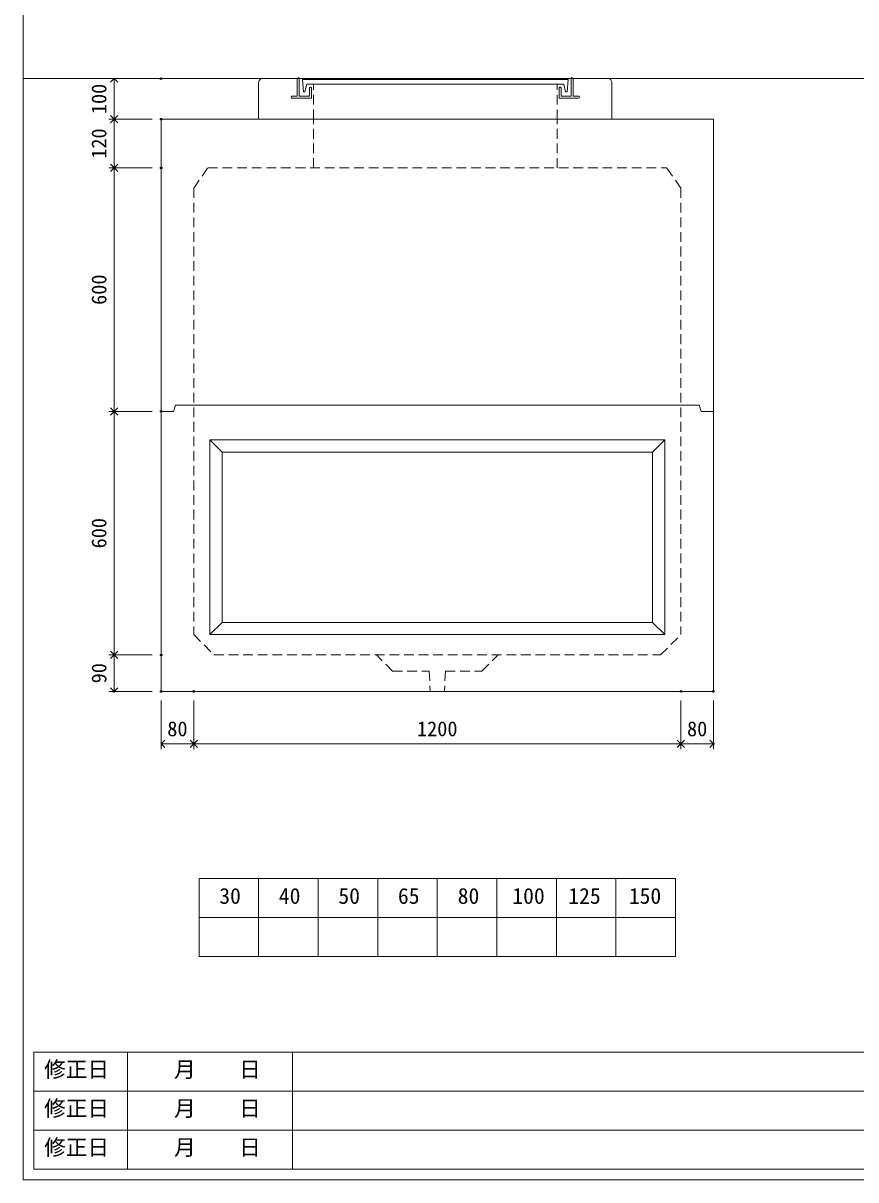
# Model space of a CAD drawing. Units: millimetres, scale not verified. Extents: x -6420 to 6420, y -3095 to 3095.
# Drawn here: x -1740 to 311, y -2605 to 245 of the extents above; entities that cross this region are included whole.
import ezdxf
from ezdxf.enums import TextEntityAlignment as Align

# ---------------------------------------------------------------- set-up
doc = ezdxf.new("R2010")
doc.units = ezdxf.units.MM
doc.header["$LTSCALE"] = 20
doc.header["$PDMODE"] = 32
doc.header["$PDSIZE"] = 4
doc.linetypes.add('DASHED1', pattern=[1.8, 1.2, -0.6])
doc.layers.add('0-1_Defpoints', color=7, linetype='Continuous')
for name, color, linetype, lineweight in [('0-2_waku', 7, 'Continuous', 18), ('0-3_gaikei', 7, 'Continuous', 18), ('0-4_kakure', 7, 'DASHED1', 5), ('0-5_sunpou', 7, 'Continuous', 5), ('0-8_uchigawa', 6, 'Continuous', 18), ('0-A_futa', 3, 'Continuous', 18), ('0-B_GL', 4, 'Continuous', 18), ('0-D_文字１', 7, 'Continuous', 18)]:
    doc.layers.add(name, color=color, linetype=linetype, lineweight=lineweight)
doc.styles.add('ＭＳ ゴシック', font='')
doc.styles.get('ＭＳ ゴシック').set_extended_font_data('MS Gothic')

# ---------------------------------------------------------------- blocks, each defined once
blk = doc.blocks.new('_Open90')
at = {"layer": '0-5_sunpou'}
blk.add_line((0, 0), (-1, 0), dxfattribs=at)
blk.add_lwpolyline([(-0.5, 0.5), (0, 0), (-0.5, -0.5)], dxfattribs=at)
blk = doc.blocks.new('D44')
at = {"layer": '0-1_Defpoints'}
for p in [(1182.41, 2640.17), (1067.22, 2540.17), (1183.24, 2540.17)]:
    blk.add_point(p, dxfattribs=at)
at = {"layer": '0-5_sunpou'}
for p, q in [((1160.41, 2640.17), (1054.22, 2640.17)), ((1067.22, 2622.17), (1067.22, 2558.17)), ((1161.24, 2540.17), (1054.22, 2540.17))]:
    blk.add_line(p, q, dxfattribs=at)
at = {"layer": '0-5_sunpou', "xscale": 18, "yscale": 18}
for p, rotation in [((1067.22, 2640.17), 90), ((1067.22, 2540.17), 270)]:
    blk.add_blockref('_Open90', p, dxfattribs=dict(at, rotation=rotation))
at = {"layer": '0-5_sunpou', "style": 'ＭＳ ゴシック'}
blk.add_text('100', height=36.66, rotation=90, dxfattribs=at).set_placement((1059.22, 2552.67), align=Align.BOTTOM_LEFT)
blk = doc.blocks.new('D45')
at = {"layer": '0-1_Defpoints'}
for p in [(1183.24, 2540.17), (1067.22, 2420.17), (1183.24, 2420.17)]:
    blk.add_point(p, dxfattribs=at)
at = {"layer": '0-5_sunpou'}
for p, q in [((1161.24, 2540.17), (1054.22, 2540.17)), ((1067.22, 2522.17), (1067.22, 2438.17)), ((1161.24, 2420.17), (1054.22, 2420.17))]:
    blk.add_line(p, q, dxfattribs=at)
at = {"layer": '0-5_sunpou', "xscale": 18, "yscale": 18}
for p, rotation in [((1067.22, 2540.17), 90), ((1067.22, 2420.17), 270)]:
    blk.add_blockref('_Open90', p, dxfattribs=dict(at, rotation=rotation))
at = {"layer": '0-5_sunpou', "style": 'ＭＳ ゴシック'}
blk.add_text('120', height=36.66, rotation=90, dxfattribs=at).set_placement((1059.22, 2442.67), align=Align.BOTTOM_LEFT)
blk = doc.blocks.new('D46')
at = {"layer": '0-1_Defpoints'}
for p in [(1183.24, 2420.17), (1067.22, 1820.17), (1183.24, 1820.17)]:
    blk.add_point(p, dxfattribs=at)
at = {"layer": '0-5_sunpou'}
for p, q in [((1161.24, 2420.17), (1054.22, 2420.17)), ((1067.22, 2402.17), (1067.22, 1838.17)), ((1161.24, 1820.17), (1054.22, 1820.17))]:
    blk.add_line(p, q, dxfattribs=at)
at = {"layer": '0-5_sunpou', "xscale": 18, "yscale": 18}
for p, rotation in [((1067.22, 2420.17), 90), ((1067.22, 1820.17), 270)]:
    blk.add_blockref('_Open90', p, dxfattribs=dict(at, rotation=rotation))
at = {"layer": '0-5_sunpou', "style": 'ＭＳ ゴシック'}
blk.add_text('600', height=36.66, rotation=90, dxfattribs=at).set_placement((1059.22, 2082.67), align=Align.BOTTOM_LEFT)
blk = doc.blocks.new('D47')
at = {"layer": '0-1_Defpoints'}
for p in [(1183.24, 1820.17), (1067.22, 1220.17), (1183.24, 1220.17)]:
    blk.add_point(p, dxfattribs=at)
at = {"layer": '0-5_sunpou'}
for p, q in [((1161.24, 1820.17), (1054.22, 1820.17)), ((1067.22, 1802.17), (1067.22, 1238.17)), ((1161.24, 1220.17), (1054.22, 1220.17))]:
    blk.add_line(p, q, dxfattribs=at)
at = {"layer": '0-5_sunpou', "xscale": 18, "yscale": 18}
for p, rotation in [((1067.22, 1820.17), 90), ((1067.22, 1220.17), 270)]:
    blk.add_blockref('_Open90', p, dxfattribs=dict(at, rotation=rotation))
at = {"layer": '0-5_sunpou', "style": 'ＭＳ ゴシック'}
blk.add_text('600', height=36.66, rotation=90, dxfattribs=at).set_placement((1059.22, 1482.67), align=Align.BOTTOM_LEFT)
blk = doc.blocks.new('D48')
at = {"layer": '0-1_Defpoints'}
for p in [(1183.24, 1220.17), (1067.22, 1130.17), (1183.24, 1130.17)]:
    blk.add_point(p, dxfattribs=at)
at = {"layer": '0-5_sunpou'}
for p, q in [((1161.24, 1220.17), (1054.22, 1220.17)), ((1067.22, 1202.17), (1067.22, 1148.17)), ((1161.24, 1130.17), (1054.22, 1130.17))]:
    blk.add_line(p, q, dxfattribs=at)
at = {"layer": '0-5_sunpou', "xscale": 18, "yscale": 18}
for p, rotation in [((1067.22, 1220.17), 90), ((1067.22, 1130.17), 270)]:
    blk.add_blockref('_Open90', p, dxfattribs=dict(at, rotation=rotation))
at = {"layer": '0-5_sunpou', "style": 'ＭＳ ゴシック'}
blk.add_text('90', height=36.66, rotation=90, dxfattribs=at).set_placement((1059.22, 1150.17), align=Align.BOTTOM_LEFT)
blk = doc.blocks.new('D49')
at = {"layer": '0-1_Defpoints'}
for p in [(1183.24, 1130.17), (1263.24, 1130.17), (1263.24, 1000.85)]:
    blk.add_point(p, dxfattribs=at)
at = {"layer": '0-5_sunpou'}
for p, q in [((1183.24, 1108.17), (1183.24, 987.85)), ((1263.24, 1108.17), (1263.24, 987.85)), ((1201.24, 1000.85), (1245.24, 1000.85))]:
    blk.add_line(p, q, dxfattribs=at)
at = {"layer": '0-5_sunpou', "xscale": 18, "yscale": 18, "rotation": 180}
blk.add_blockref('_Open90', (1183.24, 1000.85), dxfattribs=at)
at = {"layer": '0-5_sunpou', "xscale": 18, "yscale": 18}
blk.add_blockref('_Open90', (1263.24, 1000.85), dxfattribs=at)
at = {"layer": '0-5_sunpou', "style": 'ＭＳ ゴシック'}
blk.add_text('80', height=36.66, dxfattribs=at).set_placement((1198.24, 1008.85), align=Align.BOTTOM_LEFT)
blk = doc.blocks.new('D50')
at = {"layer": '0-1_Defpoints'}
for p in [(1263.24, 1130.17), (2463.24, 1130.17), (2463.24, 1000.85)]:
    blk.add_point(p, dxfattribs=at)
at = {"layer": '0-5_sunpou'}
for p, q in [((1263.24, 1108.17), (1263.24, 987.85)), ((2463.24, 1108.17), (2463.24, 987.85)), ((1281.24, 1000.85), (2445.24, 1000.85))]:
    blk.add_line(p, q, dxfattribs=at)
at = {"layer": '0-5_sunpou', "xscale": 18, "yscale": 18, "rotation": 180}
blk.add_blockref('_Open90', (1263.24, 1000.85), dxfattribs=at)
at = {"layer": '0-5_sunpou', "xscale": 18, "yscale": 18}
blk.add_blockref('_Open90', (2463.24, 1000.85), dxfattribs=at)
at = {"layer": '0-5_sunpou', "style": 'ＭＳ ゴシック'}
blk.add_text('1200', height=36.66, dxfattribs=at).set_placement((1813.24, 1008.85), align=Align.BOTTOM_LEFT)
blk = doc.blocks.new('D51')
at = {"layer": '0-1_Defpoints'}
for p in [(2463.24, 1130.17), (2543.24, 1130.17), (2543.24, 1000.85)]:
    blk.add_point(p, dxfattribs=at)
at = {"layer": '0-5_sunpou'}
for p, q in [((2463.24, 1108.17), (2463.24, 987.85)), ((2543.24, 1108.17), (2543.24, 987.85)), ((2481.24, 1000.85), (2525.24, 1000.85))]:
    blk.add_line(p, q, dxfattribs=at)
at = {"layer": '0-5_sunpou', "xscale": 18, "yscale": 18, "rotation": 180}
blk.add_blockref('_Open90', (2463.24, 1000.85), dxfattribs=at)
at = {"layer": '0-5_sunpou', "xscale": 18, "yscale": 18}
blk.add_blockref('_Open90', (2543.24, 1000.85), dxfattribs=at)
at = {"layer": '0-5_sunpou', "style": 'ＭＳ ゴシック'}
blk.add_text('80', height=36.66, dxfattribs=at).set_placement((2478.24, 1008.85), align=Align.BOTTOM_LEFT)

msp = doc.modelspace()

# ---------------------------------------------------------------- linework, layer by layer
at = {"layer": '0-2_waku'}
for p, q in [((-1740, 3095.44), (-1740, -2604.56)), ((-1306.67, -1862.22), (-1306.67, -2054.22)), ((-1306.67, -1862.22), (-1306.67, -2054.22)), ((-1306.67, -1862.22), (-1306.67, -2054.22)), ((-1306.67, -1862.22), (-1306.67, -2054.22)), ((-1306.67, -1862.22), (-133.33, -1862.22)), ((-1160, -1862.22), (-1160, -2054.22)), ((-1013.33, -1862.22), (-1013.33, -2054.22)), ((-1013.33, -1862.22), (-1013.33, -2054.22)), ((-866.67, -1862.22), (-866.67, -2054.22)), ((-720, -1862.22), (-720, -2054.22)), ((-573.33, -1862.22), (-573.33, -2054.22)), ((-426.67, -1862.22), (-426.67, -2054.22)), ((-280, -1862.22), (-280, -2054.22)), ((-133.33, -1862.22), (-133.33, -2054.22)), ((-1306.67, -1958.22), (-133.33, -1958.22)), ((-1306.67, -2054.22), (-133.33, -2054.22)), ((-1306.67, -2054.22), (-133.33, -2054.22)), ((-1713.33, -2289.89), (-1713.33, -2577.89)), ((-1713.33, -2289.89), (-1713.33, -2577.89)), ((-1713.33, -2289.89), (-1713.33, -2577.89)), ((-1713.33, -2289.89), (990.67, -2289.89)), ((-1483.33, -2289.89), (-1483.33, -2577.89)), ((-1076.67, -2289.89), (-1076.67, -2577.89)), ((-1076.67, -2289.89), (-1076.67, -2577.89)), ((-1713.33, -2385.89), (990.67, -2385.89)), ((-1713.33, -2481.89), (606.67, -2481.89)), ((-1713.33, -2577.89), (990.67, -2577.89)), ((-1740, -2604.56), (6420, -2604.56))]:
    msp.add_line(p, q, dxfattribs=at)
at = {"layer": '0-3_gaikei'}
for p, q in [((-1160, 8.78), (-1160, 98.78)), ((-1150, 108.78), (-1065.01, 108.78)), ((-385, 108.78), (-300, 108.78)), ((-290, 8.78), (-290, 98.78)), ((-1400, 8.78), (-40, 8.78)), ((-1400, 8.78), (-1400, -1401.22)), ((-40, 8.78), (-40, -1401.22)), ((-1370, -711.22), (-1400, -711.22)), ((-1370, -711.22), (-1365, -696.22)), ((-1365, -696.22), (-75, -696.22)), ((-70, -711.22), (-75, -696.22)), ((-40, -711.22), (-70, -711.22)), ((-40, -1401.22), (-1400, -1401.22))]:
    msp.add_line(p, q, dxfattribs=at)
for centre, radius, start, end in [((-1150.59, 99.36), 9.44, 86.47383, 183.52617), ((-299.67, 99.11), 9.68, 358.04251, 91.95749)]:
    msp.add_arc(centre, radius, start, end, dxfattribs=at)
at = {"layer": '0-4_kakure'}
for p, q in [((-1025, 8.78), (-1025, 95.28)), ((-425, 8.78), (-425, 95.28)), ((-1025, -111.22), (-1025, 8.78)), ((-425, -111.22), (-425, 8.78)), ((-1320, -161.22), (-1285, -111.22)), ((-1285, -111.22), (-155, -111.22)), ((-120, -161.22), (-155, -111.22)), ((-1320, -161.22), (-1320, -1261.22)), ((-120, -161.22), (-120, -1261.22)), ((-1320, -1261.22), (-1270, -1311.22)), ((-170, -1311.22), (-120, -1261.22)), ((-1270, -1311.22), (-170, -1311.22)), ((-830, -1351.22), (-870, -1311.22)), ((-830, -1351.22), (-740, -1351.22)), ((-740, -1351.22), (-737.5, -1401.22)), ((-700, -1351.22), (-702.5, -1401.22))]:
    msp.add_line(p, q, dxfattribs=at)
msp.add_lwpolyline([(-700, -1351.22), (-610, -1351.22), (-570, -1311.22)], dxfattribs=at)
at = {"layer": '0-8_uchigawa'}
for p, q in [((-1280, -781.22), (-160, -781.22)), ((-1280, -781.22), (-1280, -1261.22)), ((-1280, -781.22), (-1250, -811.22)), ((-160, -781.22), (-190, -811.22)), ((-160, -1261.22), (-160, -781.22)), ((-1250, -811.22), (-190, -811.22)), ((-1250, -811.22), (-1250, -1231.22)), ((-190, -1231.22), (-190, -811.22)), ((-1280, -1261.22), (-1250, -1231.22)), ((-1250, -1231.22), (-190, -1231.22)), ((-160, -1261.22), (-190, -1231.22)), ((-1280, -1261.22), (-160, -1261.22))]:
    msp.add_line(p, q, dxfattribs=at)
at = {"layer": '0-A_futa'}
for p, q in [((-1065.01, 108.78), (-1065.01, 65.78)), ((-1063.01, 110.78), (-1060.01, 110.78)), ((-1060.01, 110.78), (-1060.01, 65.78)), ((-1052.19, 106.28), (-397.86, 106.28)), ((-1052.19, 106.28), (-1049.7, 76.28)), ((-1041.68, 95.28), (-1045.99, 76.28)), ((-1041.68, 95.28), (-408.34, 95.28)), ((-1035.01, 85.78), (-1035.01, 65.78)), ((-1033.01, 87.78), (-1032.01, 87.78)), ((-1030.01, 85.78), (-1030.01, 60.78)), ((-420, 85.78), (-420, 60.78)), ((-417, 87.78), (-418, 87.78)), ((-415, 85.78), (-415, 65.78)), ((-408.34, 95.28), (-404.02, 76.28)), ((-397.86, 106.28), (-400.11, 76.28)), ((-390, 110.78), (-387, 110.78)), ((-385, 108.78), (-385, 65.78)), ((-1080.01, 63.78), (-1080.01, 62.78)), ((-1078.01, 65.78), (-1065.01, 65.78)), ((-1030.01, 60.78), (-1078.01, 60.78)), ((-1060.01, 65.78), (-1035.01, 65.78)), ((-1049.7, 76.28), (-1045.99, 76.28)), ((-420, 60.78), (-372, 60.78)), ((-400.11, 76.28), (-404.02, 76.28)), ((-372, 65.78), (-385, 65.78)), ((-370, 63.78), (-370, 62.78))]:
    msp.add_line(p, q, dxfattribs=at)
msp.add_lwpolyline([(-390, 110.78), (-390, 65.78), (-415, 65.78)], dxfattribs=at)
for centre, start, end in [((-1063.01, 108.78), 90, 180), ((-1033.01, 85.78), 90, 180), ((-1032.01, 85.78), 0, 90), ((-418, 85.78), 90, 180), ((-417, 85.78), 0, 90), ((-387, 108.78), 0, 90), ((-1078.01, 63.78), 90, 180), ((-1078.01, 62.78), 180, 270), ((-372, 63.78), 0, 90), ((-372, 62.78), 270, 0)]:
    msp.add_arc(centre, 2, start, end, dxfattribs=at)
at = {"layer": '0-B_GL'}
msp.add_line((-1740, 108.78), (6420, 108.78), dxfattribs=at)

# ---------------------------------------------------------------- block references
at = {"layer": '0-5_sunpou'}
for name in ['D44', 'D45', 'D46', 'D47', 'D48', 'D49', 'D50', 'D51']:
    msp.add_blockref(name, (-2583.24, -2531.39), dxfattribs=at)

# ---------------------------------------------------------------- texts
at = {"layer": '0-D_文字１', "style": 'ＭＳ ゴシック'}
for s, p in [('30', (-1256.97, -1936.23)), ('40', (-1110.31, -1936.23)), ('50', (-963.64, -1936.23)), ('65', (-816.97, -1936.23)), ('80', (-669.76, -1936.23)), ('100', (-535.27, -1936.23)), ('125', (-397.41, -1936.23)), ('150', (-248.4, -1936.23)), ('修正日', (-1688.47, -2363.61)), ('\u3000\u3000月\u3000\u3000日', (-1474.93, -2363.61)), ('修正日', (-1688.47, -2459.61)), ('\u3000\u3000月\u3000\u3000日', (-1474.93, -2459.61)), ('修正日', (-1688.47, -2555.61)), ('\u3000\u3000月\u3000\u3000日', (-1474.93, -2555.61))]:
    msp.add_text(s, height=39.1, dxfattribs=at).set_placement(p, align=Align.BOTTOM_LEFT)

doc.saveas('drawing.dxf')
